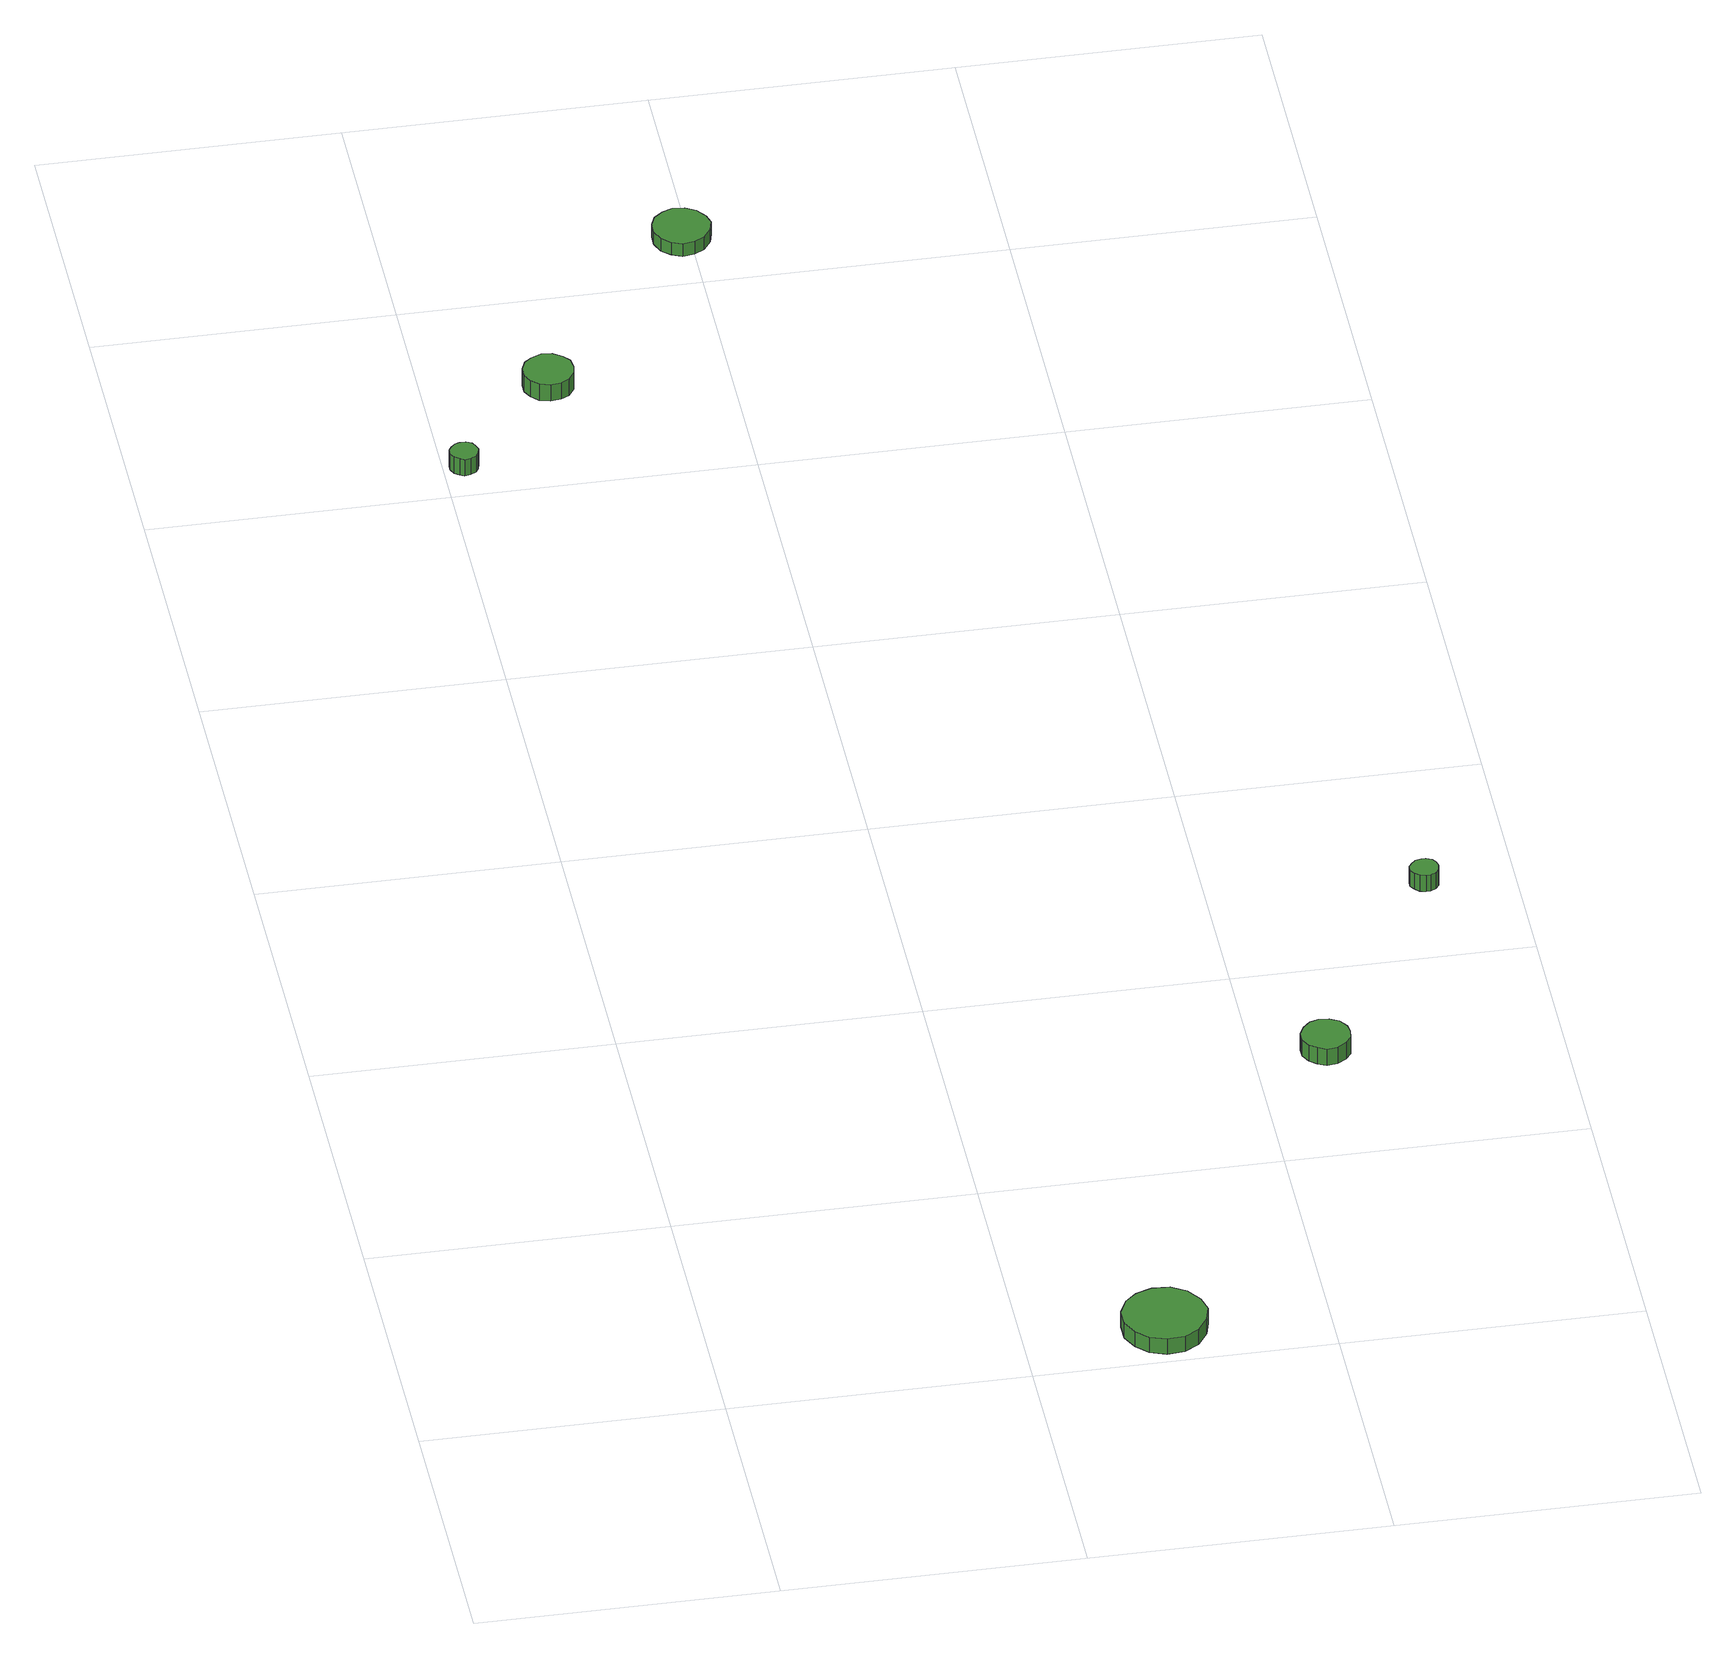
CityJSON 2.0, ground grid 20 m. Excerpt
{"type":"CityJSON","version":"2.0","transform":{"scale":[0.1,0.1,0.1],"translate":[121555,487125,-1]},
"CityObjects":{
"tree1":{"type":"SolitaryVegetationObject","attributes":{"function":"something"},"geometry":[{"type":"MultiSurface","lod":"1","boundaries":[[[0,1,2,3,4,5,6,7,8,9,10,11,12,13,14]],[[15,16,17,18,19,20,21,22,23,24,25,26,27,28,29]],[[0,29,28,1]],[[1,28,27,2]],[[2,27,26,3]],[[3,26,25,4]],[[4,25,24,5]],[[5,24,23,6]],[[6,23,22,7]],[[7,22,21,8]],[[8,21,20,9]],[[9,20,19,10]],[[10,19,18,11]],[[11,18,17,12]],[[12,17,16,13]],[[13,16,15,14]],[[14,15,29,0]]]}]},
"tree2":{"type":"SolitaryVegetationObject","attributes":{"function":"something"},"geometry":[{"type":"MultiSurface","lod":"1","boundaries":[[[30,31,32,33,34,35,36,37,38,39,40,41,42,43,44]],[[45,46,47,48,49,50,51,52,53,54,55,56,57,58,59]],[[30,59,58,31]],[[31,58,57,32]],[[32,57,56,33]],[[33,56,55,34]],[[34,55,54,35]],[[35,54,53,36]],[[36,53,52,37]],[[37,52,51,38]],[[38,51,50,39]],[[39,50,49,40]],[[40,49,48,41]],[[41,48,47,42]],[[42,47,46,43]],[[43,46,45,44]],[[44,45,59,30]]]}]},
"tree3":{"type":"SolitaryVegetationObject","attributes":{"function":"something"},"geometry":[{"type":"MultiSurface","lod":"1","boundaries":[[[60,61,62,63,64,65,66,67,68,69,70,71,72,73,74]],[[75,76,77,78,79,80,81,82,83,84,85,86,87,88,89]],[[60,89,88,61]],[[61,88,87,62]],[[62,87,86,63]],[[63,86,85,64]],[[64,85,84,65]],[[65,84,83,66]],[[66,83,82,67]],[[67,82,81,68]],[[68,81,80,69]],[[69,80,79,70]],[[70,79,78,71]],[[71,78,77,72]],[[72,77,76,73]],[[73,76,75,74]],[[74,75,89,60]]]}]},
"tree4":{"type":"SolitaryVegetationObject","attributes":{"function":"something"},"geometry":[{"type":"MultiSurface","lod":"1","boundaries":[[[90,91,92,93,94,95,96,97,98,99,100,101,102,103,104]],[[105,106,107,108,109,110,111,112,113,114,115,116,117,118,119]],[[90,119,118,91]],[[91,118,117,92]],[[92,117,116,93]],[[93,116,115,94]],[[94,115,114,95]],[[95,114,113,96]],[[96,113,112,97]],[[97,112,111,98]],[[98,111,110,99]],[[99,110,109,100]],[[100,109,108,101]],[[101,108,107,102]],[[102,107,106,103]],[[103,106,105,104]],[[104,105,119,90]]]}]},
"tree5":{"type":"SolitaryVegetationObject","attributes":{"function":"something"},"geometry":[{"type":"MultiSurface","lod":"1","boundaries":[[[120,121,122,123,124,125,126,127,128,129,130,131,132,133,134]],[[135,136,137,138,139,140,141,142,143,144,145,146,147,148,149]],[[120,149,148,121]],[[121,148,147,122]],[[122,147,146,123]],[[123,146,145,124]],[[124,145,144,125]],[[125,144,143,126]],[[126,143,142,127]],[[127,142,141,128]],[[128,141,140,129]],[[129,140,139,130]],[[130,139,138,131]],[[131,138,137,132]],[[132,137,136,133]],[[133,136,135,134]],[[134,135,149,120]]]}]},
"tree6":{"type":"SolitaryVegetationObject","attributes":{"function":"something"},"geometry":[{"type":"MultiSurface","lod":"1","boundaries":[[[150,151,152,153,154,155,156,157,158,159,160,161,162,163,164]],[[165,166,167,168,169,170,171,172,173,174,175,176,177,178,179]],[[150,179,178,151]],[[151,178,177,152]],[[152,177,176,153]],[[153,176,175,154]],[[154,175,174,155]],[[155,174,173,156]],[[156,173,172,157]],[[157,172,171,158]],[[158,171,170,159]],[[159,170,169,160]],[[160,169,168,161]],[[161,168,167,162]],[[162,167,166,163]],[[163,166,165,164]],[[164,165,179,150]]]}]}
},
"vertices":[
[321,36,18],[318,47,18],[311,57,18],[301,63,18],[289,64,18],[278,60,18],[270,53,18],[265,42,18],[265,30,18],[270,20,18],[278,12,18],[289,8,18],[301,9,18],[311,15,18],[318,25,18],[318,25,6],[311,15,6],[301,9,6],[289,8,6],[278,12,6],[270,20,6],[265,30,6],[265,42,6],[270,53,6],[278,60,6],[289,64,6],[301,63,6],[311,57,6],[318,47,6],[321,36,6],
[22,1023,25],[21,1026,25],[19,1030,25],[15,1032,25],[11,1032,25],[8,1031,25],[5,1028,25],[3,1025,25],[3,1021,25],[5,1017,25],[8,1015,25],[11,1013,25],[15,1014,25],[19,1016,25],[21,1019,25],[21,1019,12],[19,1016,12],[15,1014,12],[11,1013,12],[8,1015,12],[5,1017,12],[3,1021,12],[3,1025,12],[5,1028,12],[8,1031,12],[11,1032,12],[15,1032,12],[19,1030,12],[21,1026,12],[22,1023,12],
[99,1108,19],[98,1115,19],[94,1120,19],[88,1124,19],[81,1125,19],[74,1122,19],[69,1118,19],[66,1111,19],[66,1104,19],[69,1098,19],[74,1093,19],[81,1091,19],[88,1092,19],[94,1095,19],[98,1101,19],[98,1101,6],[94,1095,6],[88,1092,6],[81,1091,6],[74,1093,6],[69,1098,6],[66,1104,6],[66,1111,6],[69,1118,6],[74,1122,6],[81,1125,6],[88,1124,6],[94,1120,6],[98,1115,6],[99,1108,6],
[462,307,24],[461,313,24],[457,319,24],[451,322,24],[444,323,24],[438,321,24],[433,316,24],[430,310,24],[430,303,24],[433,297,24],[438,293,24],[444,290,24],[451,291,24],[457,295,24],[461,300,24],[461,300,11],[457,295,11],[451,291,11],[444,290,11],[438,293,11],[433,297,11],[430,303,11],[430,310,11],[433,316,11],[438,321,11],[444,323,11],[451,322,11],[457,319,11],[461,313,11],[462,307,11],
[214,1250,16],[212,1257,16],[207,1264,16],[200,1268,16],[192,1269,16],[185,1266,16],[179,1261,16],[176,1254,16],[176,1246,16],[179,1238,16],[185,1233,16],[192,1230,16],[200,1231,16],[207,1235,16],[212,1242,16],[212,1242,6],[207,1235,6],[200,1231,6],[192,1230,6],[185,1233,6],[179,1238,6],[176,1246,6],[176,1254,6],[179,1261,6],[185,1266,6],[192,1269,6],[200,1268,6],[207,1264,6],[212,1257,6],[214,1250,6],
[548,465,30],[547,469,30],[545,472,30],[541,474,30],[538,474,30],[534,473,30],[531,470,30],[529,467,30],[529,463,30],[531,460,30],[534,457,30],[538,456,30],[541,456,30],[545,458,30],[547,461,30],[547,461,17],[545,458,17],[541,456,17],[538,456,17],[534,457,17],[531,460,17],[529,463,17],[529,467,17],[531,470,17],[534,473,17],[538,474,17],[541,474,17],[545,472,17],[547,469,17],[548,465,17]
]}
